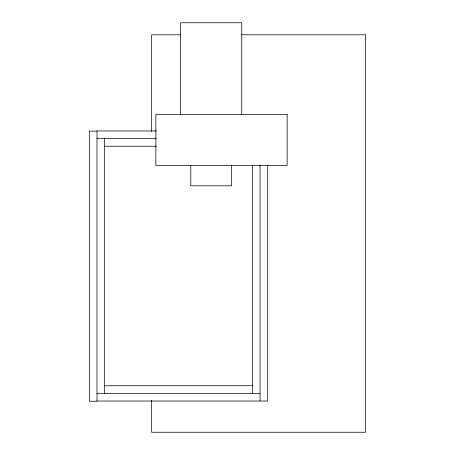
<?xml version="1.0" encoding="UTF-8"?>
<svg xmlns="http://www.w3.org/2000/svg" width="455" height="455" viewBox="0 0 455 455"><rect width="100%" height="100%" fill="white"/><g stroke="black" fill="none" stroke-linecap="round" stroke-linejoin="round"><path stroke-width="0.68" d="M180.692 34.796L151.64 34.796L151.64 131.324M241.639 34.796L365.655 34.796L365.655 432.25L151.64 432.25L151.64 400.315M156.543 130.966L96.989 130.966L96.989 401.219L89.345 401.219L89.345 131.159L96.989 131.159M96.989 138.61L156.543 138.61M104.633 146.248L156.497 146.248M104.633 385.743L252.406 385.743M96.989 393.382L260.05 393.382M96.989 401.026L267.694 401.026L267.694 165.08M260.05 165.08L260.05 401.026M252.406 165.575L252.406 393.382M241.753 114.472L241.753 22.75L180.607 22.75L180.607 114.472M231.561 165.427L231.561 185.805L190.799 185.805L190.799 165.427M104.633 138.61L104.633 393.382M287.156 114.472L155.849 114.472L155.849 165.427L287.156 165.427L287.156 114.472"/></g></svg>
